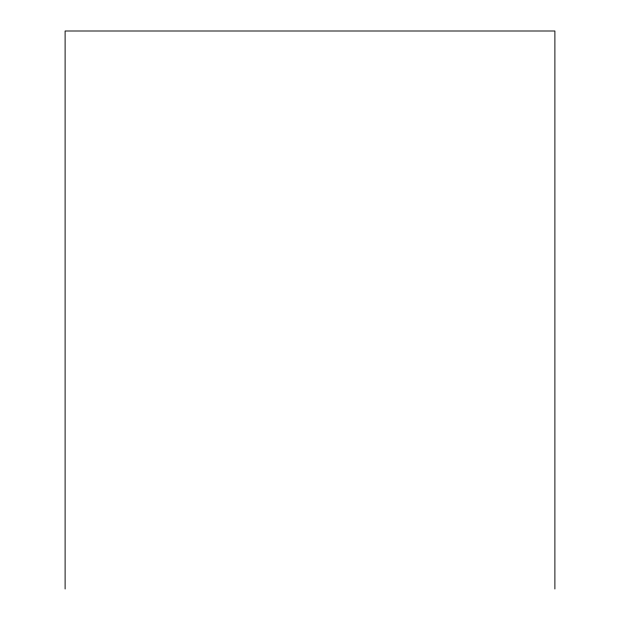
<?xml version="1.0" encoding="UTF-8"?>
<svg xmlns="http://www.w3.org/2000/svg" width="620" height="620" viewBox="0 0 620 620"><rect width="100%" height="100%" fill="white"/><g stroke="black" fill="none" stroke-linecap="round" stroke-linejoin="round"><path stroke-width="0.93" d="M554.892 589L554.892 31L65.108 31L65.108 589"/></g></svg>
